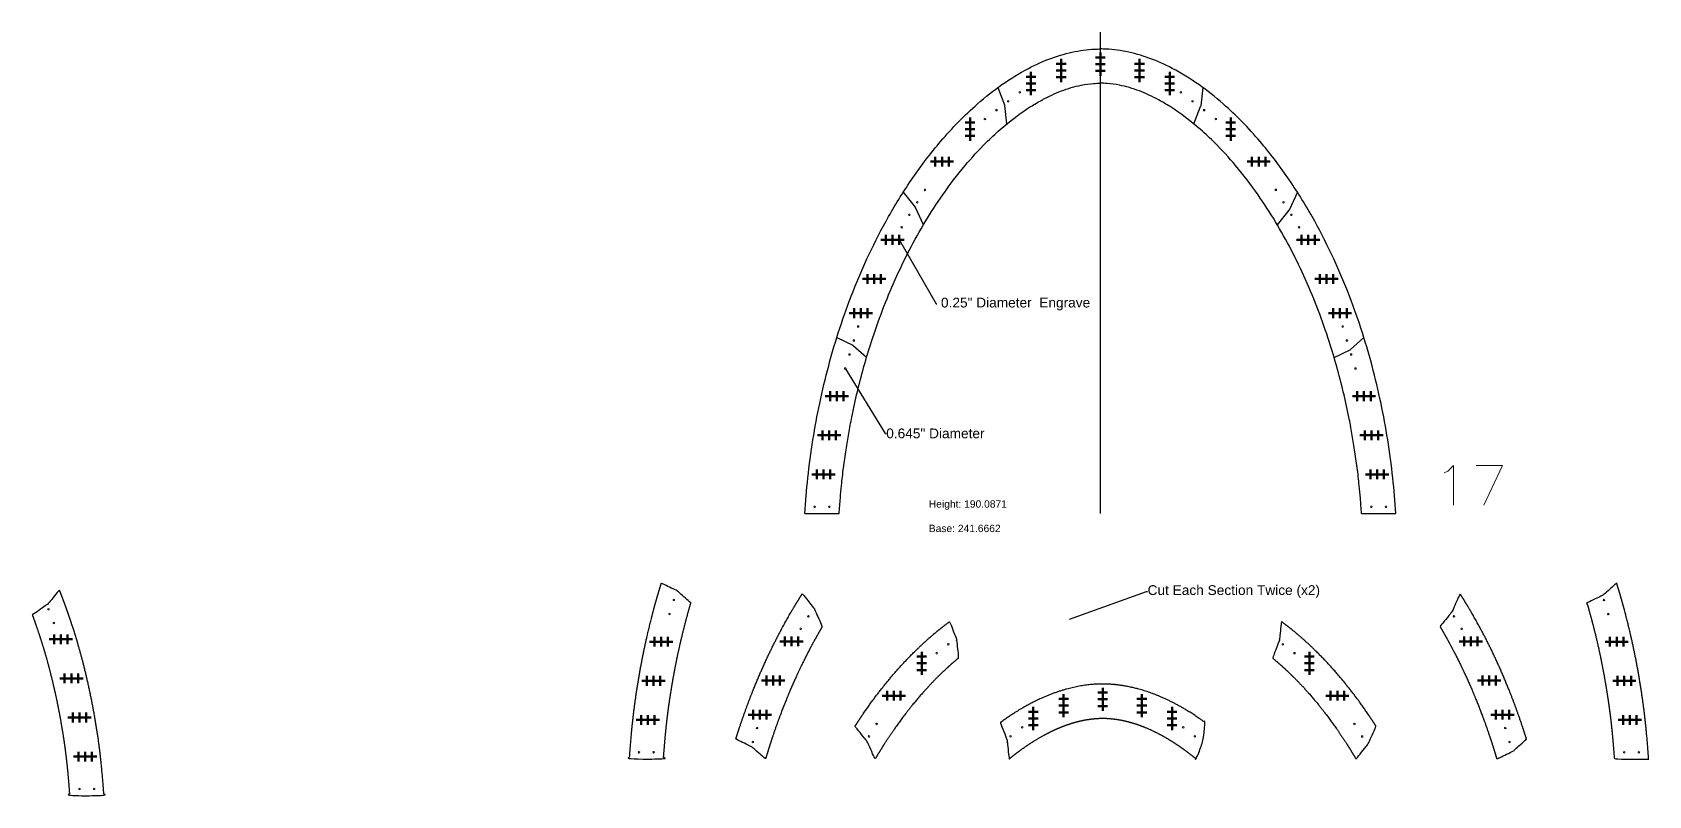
# Model space of a CAD drawing. Header units: inches. Extents: x -241 to 12541, y -1696 to 1281.
# Drawn here: x 3405 to 4065, y -1456 to -1144 of the extents above; entities that cross this region are included whole.
import ezdxf
from ezdxf import colors
from ezdxf.entities.mleader import LeaderData, LeaderLine
from ezdxf.math import Vec2, Vec3

# ---------------------------------------------------------------- set-up
doc = ezdxf.new("R2010")
doc.units = ezdxf.units.IN
doc.header["$MEASUREMENT"] = 0
doc.header["$PDMODE"] = 2
doc.header["$PDSIZE"] = 2
for name, color, linetype, lineweight in [('Annotation', 7, 'Continuous', 9), ('Drilling', 3, 'Continuous', 13), ('Engrave', 4, 'Continuous', 50)]:
    doc.layers.add(name, color=color, linetype=linetype, lineweight=lineweight)
doc.styles.get("Standard").update_dxf_attribs({"font": 'Arial.ttf'})

# ---------------------------------------------------------------- blocks, each defined once
blk = doc.blocks.new('*U514')
at = {"layer": 'Engrave'}
blk.add_point((0, 0), dxfattribs=at)
blk = doc.blocks.new('*U515')
at = {"layer": 'Engrave', "color": 0, "linetype": 'ByBlock', "lineweight": -2, "transparency": 16777216}
for p in [(0, 0), (2.75, 0), (5.5, 0)]:
    blk.add_blockref('*U514', p, dxfattribs=at)
blk = doc.blocks.new('*U699')
at = {"layer": 'Engrave'}
blk.add_point((0, 0), dxfattribs=at)
blk = doc.blocks.new('*U700')
at = {"layer": 'Engrave', "color": 0, "linetype": 'ByBlock', "lineweight": -2, "transparency": 16777216}
for p in [(0, 0), (2.75, 0), (5.5, 0)]:
    blk.add_blockref('*U699', p, dxfattribs=at)
blk = doc.blocks.new('*U701')
at = {"layer": 'Engrave'}
blk.add_point((0, 0), dxfattribs=at)
blk = doc.blocks.new('*U702')
at = {"layer": 'Engrave', "color": 0, "linetype": 'ByBlock', "lineweight": -2, "transparency": 16777216}
for p in [(0, 0), (2.75, 0), (5.5, 0)]:
    blk.add_blockref('*U701', p, dxfattribs=at)
blk = doc.blocks.new('*U703')
at = {"layer": 'Engrave'}
blk.add_point((0, 0), dxfattribs=at)
blk = doc.blocks.new('*U704')
at = {"layer": 'Engrave', "color": 0, "linetype": 'ByBlock', "lineweight": -2, "transparency": 16777216}
for p in [(0, 0), (2.75, 0), (5.5, 0)]:
    blk.add_blockref('*U703', p, dxfattribs=at)
blk = doc.blocks.new('*U705')
at = {"layer": 'Engrave'}
blk.add_point((0, 0), dxfattribs=at)
blk = doc.blocks.new('*U706')
at = {"layer": 'Engrave', "color": 0, "linetype": 'ByBlock', "lineweight": -2, "transparency": 16777216}
for p in [(0, 0), (2.75, 0), (5.5, 0)]:
    blk.add_blockref('*U705', p, dxfattribs=at)
blk = doc.blocks.new('*U707')
at = {"layer": 'Engrave'}
blk.add_point((0, 0), dxfattribs=at)
blk = doc.blocks.new('*U708')
at = {"layer": 'Engrave', "color": 0, "linetype": 'ByBlock', "lineweight": -2, "transparency": 16777216}
for p in [(0, 0), (2.75, 0), (5.5, 0)]:
    blk.add_blockref('*U707', p, dxfattribs=at)
blk = doc.blocks.new('*U709')
at = {"layer": 'Engrave'}
blk.add_point((0, 0), dxfattribs=at)
blk = doc.blocks.new('*U710')
at = {"layer": 'Engrave', "color": 0, "linetype": 'ByBlock', "lineweight": -2, "transparency": 16777216}
for p in [(0, 0), (2.75, 0), (5.5, 0)]:
    blk.add_blockref('*U709', p, dxfattribs=at)
blk = doc.blocks.new('*U711')
at = {"layer": 'Engrave'}
blk.add_point((0, 0), dxfattribs=at)
blk = doc.blocks.new('*U712')
at = {"layer": 'Engrave', "color": 0, "linetype": 'ByBlock', "lineweight": -2, "transparency": 16777216}
for p in [(0, 0), (2.75, 0), (5.5, 0)]:
    blk.add_blockref('*U711', p, dxfattribs=at)
blk = doc.blocks.new('*U713')
at = {"layer": 'Engrave'}
blk.add_point((0, 0), dxfattribs=at)
blk = doc.blocks.new('*U714')
at = {"layer": 'Engrave', "color": 0, "linetype": 'ByBlock', "lineweight": -2, "transparency": 16777216}
for p in [(0, 0), (2.75, 0), (5.5, 0)]:
    blk.add_blockref('*U713', p, dxfattribs=at)
blk = doc.blocks.new('*U715')
at = {"layer": 'Engrave'}
blk.add_point((0, 0), dxfattribs=at)
blk = doc.blocks.new('*U716')
at = {"layer": 'Engrave', "color": 0, "linetype": 'ByBlock', "lineweight": -2, "transparency": 16777216}
for p in [(0, 0), (2.75, 0), (5.5, 0)]:
    blk.add_blockref('*U715', p, dxfattribs=at)
blk = doc.blocks.new('*U717')
at = {"layer": 'Engrave'}
blk.add_point((0, 0), dxfattribs=at)
blk = doc.blocks.new('*U718')
at = {"layer": 'Engrave', "color": 0, "linetype": 'ByBlock', "lineweight": -2, "transparency": 16777216}
for p in [(0, 0), (2.75, 0), (5.5, 0)]:
    blk.add_blockref('*U717', p, dxfattribs=at)
blk = doc.blocks.new('*U737')
at = {"layer": 'Engrave'}
blk.add_point((0, 0), dxfattribs=at)
blk = doc.blocks.new('*U738')
at = {"layer": 'Engrave', "color": 0, "linetype": 'ByBlock', "lineweight": -2, "transparency": 16777216}
for p in [(0, 0), (2.75, 0), (5.5, 0)]:
    blk.add_blockref('*U737', p, dxfattribs=at)
blk = doc.blocks.new('*U719')
at = {"layer": 'Engrave'}
blk.add_point((0, 0), dxfattribs=at)
blk = doc.blocks.new('*U720')
at = {"layer": 'Engrave', "color": 0, "linetype": 'ByBlock', "lineweight": -2, "transparency": 16777216}
for p in [(0, 0), (2.75, 0), (5.5, 0)]:
    blk.add_blockref('*U719', p, dxfattribs=at)
blk = doc.blocks.new('*U721')
at = {"layer": 'Engrave'}
blk.add_point((0, 0), dxfattribs=at)
blk = doc.blocks.new('*U722')
at = {"layer": 'Engrave', "color": 0, "linetype": 'ByBlock', "lineweight": -2, "transparency": 16777216}
for p in [(0, 0), (2.75, 0), (5.5, 0)]:
    blk.add_blockref('*U721', p, dxfattribs=at)
blk = doc.blocks.new('*U723')
at = {"layer": 'Engrave'}
blk.add_point((0, 0), dxfattribs=at)
blk = doc.blocks.new('*U724')
at = {"layer": 'Engrave', "color": 0, "linetype": 'ByBlock', "lineweight": -2, "transparency": 16777216}
for p in [(0, 0), (2.75, 0), (5.5, 0)]:
    blk.add_blockref('*U723', p, dxfattribs=at)
blk = doc.blocks.new('*U725')
at = {"layer": 'Engrave'}
blk.add_point((0, 0), dxfattribs=at)
blk = doc.blocks.new('*U726')
at = {"layer": 'Engrave', "color": 0, "linetype": 'ByBlock', "lineweight": -2, "transparency": 16777216}
for p in [(0, 0), (2.75, 0), (5.5, 0)]:
    blk.add_blockref('*U725', p, dxfattribs=at)
blk = doc.blocks.new('*U727')
at = {"layer": 'Engrave'}
blk.add_point((0, 0), dxfattribs=at)
blk = doc.blocks.new('*U728')
at = {"layer": 'Engrave', "color": 0, "linetype": 'ByBlock', "lineweight": -2, "transparency": 16777216}
for p in [(0, 0), (2.75, 0), (5.5, 0)]:
    blk.add_blockref('*U727', p, dxfattribs=at)
blk = doc.blocks.new('*U729')
at = {"layer": 'Engrave'}
blk.add_point((0, 0), dxfattribs=at)
blk = doc.blocks.new('*U730')
at = {"layer": 'Engrave', "color": 0, "linetype": 'ByBlock', "lineweight": -2, "transparency": 16777216}
for p in [(0, 0), (2.75, 0), (5.5, 0)]:
    blk.add_blockref('*U729', p, dxfattribs=at)
blk = doc.blocks.new('*U731')
at = {"layer": 'Engrave'}
blk.add_point((0, 0), dxfattribs=at)
blk = doc.blocks.new('*U732')
at = {"layer": 'Engrave', "color": 0, "linetype": 'ByBlock', "lineweight": -2, "transparency": 16777216}
for p in [(0, 0), (2.75, 0), (5.5, 0)]:
    blk.add_blockref('*U731', p, dxfattribs=at)
blk = doc.blocks.new('*U733')
at = {"layer": 'Engrave'}
blk.add_point((0, 0), dxfattribs=at)
blk = doc.blocks.new('*U734')
at = {"layer": 'Engrave', "color": 0, "linetype": 'ByBlock', "lineweight": -2, "transparency": 16777216}
for p in [(0, 0), (2.75, 0), (5.5, 0)]:
    blk.add_blockref('*U733', p, dxfattribs=at)
blk = doc.blocks.new('*U735')
at = {"layer": 'Engrave'}
blk.add_point((0, 0), dxfattribs=at)
blk = doc.blocks.new('*U736')
at = {"layer": 'Engrave', "color": 0, "linetype": 'ByBlock', "lineweight": -2, "transparency": 16777216}
for p in [(0, 0), (2.75, 0), (5.5, 0)]:
    blk.add_blockref('*U735', p, dxfattribs=at)
blk = doc.blocks.new('*U746')
at = {"layer": 'Engrave'}
blk.add_point((0, 0), dxfattribs=at)
blk = doc.blocks.new('*U747')
at = {"layer": 'Engrave', "color": 0, "linetype": 'ByBlock', "lineweight": -2, "transparency": 16777216}
for p in [(0, 0), (2.75, 0), (5.5, 0)]:
    blk.add_blockref('*U746', p, dxfattribs=at)
blk = doc.blocks.new('*U748')
at = {"layer": 'Engrave'}
blk.add_point((0, 0), dxfattribs=at)
blk = doc.blocks.new('*U749')
at = {"layer": 'Engrave', "color": 0, "linetype": 'ByBlock', "lineweight": -2, "transparency": 16777216}
for p in [(0, 0), (2.75, 0), (5.5, 0)]:
    blk.add_blockref('*U748', p, dxfattribs=at)
blk = doc.blocks.new('*U750')
at = {"layer": 'Engrave'}
blk.add_point((0, 0), dxfattribs=at)
blk = doc.blocks.new('*U751')
at = {"layer": 'Engrave', "color": 0, "linetype": 'ByBlock', "lineweight": -2, "transparency": 16777216}
for p in [(0, 0), (2.75, 0), (5.5, 0)]:
    blk.add_blockref('*U750', p, dxfattribs=at)
blk = doc.blocks.new('*U752')
at = {"layer": 'Engrave'}
blk.add_point((0, 0), dxfattribs=at)
blk = doc.blocks.new('*U753')
at = {"layer": 'Engrave', "color": 0, "linetype": 'ByBlock', "lineweight": -2, "transparency": 16777216}
for p in [(0, 0), (2.75, 0), (5.5, 0)]:
    blk.add_blockref('*U752', p, dxfattribs=at)
blk = doc.blocks.new('*U754')
at = {"layer": 'Engrave'}
blk.add_point((0, 0), dxfattribs=at)
blk = doc.blocks.new('*U755')
at = {"layer": 'Engrave', "color": 0, "linetype": 'ByBlock', "lineweight": -2, "transparency": 16777216}
for p in [(0, 0), (2.75, 0), (5.5, 0)]:
    blk.add_blockref('*U754', p, dxfattribs=at)
blk = doc.blocks.new('*U756')
at = {"layer": 'Engrave'}
blk.add_point((0, 0), dxfattribs=at)
blk = doc.blocks.new('*U757')
at = {"layer": 'Engrave', "color": 0, "linetype": 'ByBlock', "lineweight": -2, "transparency": 16777216}
for p in [(0, 0), (2.75, 0), (5.5, 0)]:
    blk.add_blockref('*U756', p, dxfattribs=at)
blk = doc.blocks.new('*U758')
at = {"layer": 'Engrave'}
blk.add_point((0, 0), dxfattribs=at)
blk = doc.blocks.new('*U759')
at = {"layer": 'Engrave', "color": 0, "linetype": 'ByBlock', "lineweight": -2, "transparency": 16777216}
for p in [(0, 0), (2.75, 0), (5.5, 0)]:
    blk.add_blockref('*U758', p, dxfattribs=at)
blk = doc.blocks.new('*U760')
at = {"layer": 'Engrave'}
blk.add_point((0, 0), dxfattribs=at)
blk = doc.blocks.new('*U761')
at = {"layer": 'Engrave', "color": 0, "linetype": 'ByBlock', "lineweight": -2, "transparency": 16777216}
for p in [(0, 0), (2.75, 0), (5.5, 0)]:
    blk.add_blockref('*U760', p, dxfattribs=at)
blk = doc.blocks.new('*U762')
at = {"layer": 'Engrave'}
blk.add_point((0, 0), dxfattribs=at)
blk = doc.blocks.new('*U763')
at = {"layer": 'Engrave', "color": 0, "linetype": 'ByBlock', "lineweight": -2, "transparency": 16777216}
for p in [(0, 0), (2.75, 0), (5.5, 0)]:
    blk.add_blockref('*U762', p, dxfattribs=at)
blk = doc.blocks.new('*U764')
at = {"layer": 'Engrave'}
blk.add_point((0, 0), dxfattribs=at)
blk = doc.blocks.new('*U765')
at = {"layer": 'Engrave', "color": 0, "linetype": 'ByBlock', "lineweight": -2, "transparency": 16777216}
for p in [(0, 0), (2.75, 0), (5.5, 0)]:
    blk.add_blockref('*U764', p, dxfattribs=at)
blk = doc.blocks.new('*U766')
at = {"layer": 'Engrave'}
blk.add_point((0, 0), dxfattribs=at)
blk = doc.blocks.new('*U767')
at = {"layer": 'Engrave', "color": 0, "linetype": 'ByBlock', "lineweight": -2, "transparency": 16777216}
for p in [(0, 0), (2.75, 0), (5.5, 0)]:
    blk.add_blockref('*U766', p, dxfattribs=at)
blk = doc.blocks.new('*U768')
at = {"layer": 'Engrave'}
blk.add_point((0, 0), dxfattribs=at)
blk = doc.blocks.new('*U769')
at = {"layer": 'Engrave', "color": 0, "linetype": 'ByBlock', "lineweight": -2, "transparency": 16777216}
for p in [(0, 0), (2.75, 0), (5.5, 0)]:
    blk.add_blockref('*U768', p, dxfattribs=at)
blk = doc.blocks.new('*U770')
at = {"layer": 'Engrave'}
blk.add_point((0, 0), dxfattribs=at)
blk = doc.blocks.new('*U771')
at = {"layer": 'Engrave', "color": 0, "linetype": 'ByBlock', "lineweight": -2, "transparency": 16777216}
for p in [(0, 0), (2.75, 0), (5.5, 0)]:
    blk.add_blockref('*U770', p, dxfattribs=at)
blk = doc.blocks.new('*U772')
at = {"layer": 'Engrave'}
blk.add_point((0, 0), dxfattribs=at)
blk = doc.blocks.new('*U773')
at = {"layer": 'Engrave', "color": 0, "linetype": 'ByBlock', "lineweight": -2, "transparency": 16777216}
for p in [(0, 0), (2.75, 0), (5.5, 0)]:
    blk.add_blockref('*U772', p, dxfattribs=at)
blk = doc.blocks.new('*U774')
at = {"layer": 'Engrave'}
blk.add_point((0, 0), dxfattribs=at)
blk = doc.blocks.new('*U775')
at = {"layer": 'Engrave', "color": 0, "linetype": 'ByBlock', "lineweight": -2, "transparency": 16777216}
for p in [(0, 0), (2.75, 0), (5.5, 0)]:
    blk.add_blockref('*U774', p, dxfattribs=at)
blk = doc.blocks.new('*U776')
at = {"layer": 'Engrave'}
blk.add_point((0, 0), dxfattribs=at)
blk = doc.blocks.new('*U777')
at = {"layer": 'Engrave', "color": 0, "linetype": 'ByBlock', "lineweight": -2, "transparency": 16777216}
for p in [(0, 0), (2.75, 0), (5.5, 0)]:
    blk.add_blockref('*U776', p, dxfattribs=at)
blk = doc.blocks.new('*U778')
at = {"layer": 'Engrave'}
blk.add_point((0, 0), dxfattribs=at)
blk = doc.blocks.new('*U779')
at = {"layer": 'Engrave', "color": 0, "linetype": 'ByBlock', "lineweight": -2, "transparency": 16777216}
for p in [(0, 0), (2.75, 0), (5.5, 0)]:
    blk.add_blockref('*U778', p, dxfattribs=at)
blk = doc.blocks.new('*U780')
at = {"layer": 'Engrave'}
blk.add_point((0, 0), dxfattribs=at)
blk = doc.blocks.new('*U781')
at = {"layer": 'Engrave', "color": 0, "linetype": 'ByBlock', "lineweight": -2, "transparency": 16777216}
for p in [(0, 0), (2.75, 0), (5.5, 0)]:
    blk.add_blockref('*U780', p, dxfattribs=at)
blk = doc.blocks.new('*U786')
at = {"layer": 'Engrave'}
blk.add_point((0, 0), dxfattribs=at)
blk = doc.blocks.new('*U787')
at = {"layer": 'Engrave', "color": 0, "linetype": 'ByBlock', "lineweight": -2, "transparency": 16777216}
for p in [(0, 0), (2.75, 0), (5.5, 0)]:
    blk.add_blockref('*U786', p, dxfattribs=at)
blk = doc.blocks.new('*U782')
at = {"layer": 'Engrave'}
blk.add_point((0, 0), dxfattribs=at)
blk = doc.blocks.new('*U783')
at = {"layer": 'Engrave', "color": 0, "linetype": 'ByBlock', "lineweight": -2, "transparency": 16777216}
for p in [(0, 0), (2.75, 0), (5.5, 0)]:
    blk.add_blockref('*U782', p, dxfattribs=at)
blk = doc.blocks.new('*U784')
at = {"layer": 'Engrave'}
blk.add_point((0, 0), dxfattribs=at)
blk = doc.blocks.new('*U785')
at = {"layer": 'Engrave', "color": 0, "linetype": 'ByBlock', "lineweight": -2, "transparency": 16777216}
for p in [(0, 0), (2.75, 0), (5.5, 0)]:
    blk.add_blockref('*U784', p, dxfattribs=at)
blk = doc.blocks.new('*U856')
at = {"layer": 'Engrave'}
blk.add_point((0, 0), dxfattribs=at)
blk = doc.blocks.new('*U857')
at = {"layer": 'Engrave', "color": 0, "linetype": 'ByBlock', "lineweight": -2, "transparency": 16777216}
for p in [(0, 0), (2.75, 0), (5.5, 0)]:
    blk.add_blockref('*U856', p, dxfattribs=at)
blk = doc.blocks.new('*U858')
at = {"layer": 'Engrave'}
blk.add_point((0, 0), dxfattribs=at)
blk = doc.blocks.new('*U859')
at = {"layer": 'Engrave', "color": 0, "linetype": 'ByBlock', "lineweight": -2, "transparency": 16777216}
for p in [(0, 0), (2.75, 0), (5.5, 0)]:
    blk.add_blockref('*U858', p, dxfattribs=at)
blk = doc.blocks.new('*U860')
at = {"layer": 'Engrave'}
blk.add_point((0, 0), dxfattribs=at)
blk = doc.blocks.new('*U861')
at = {"layer": 'Engrave', "color": 0, "linetype": 'ByBlock', "lineweight": -2, "transparency": 16777216}
for p in [(0, 0), (2.75, 0), (5.5, 0)]:
    blk.add_blockref('*U860', p, dxfattribs=at)
blk = doc.blocks.new('*U862')
at = {"layer": 'Engrave'}
blk.add_point((0, 0), dxfattribs=at)
blk = doc.blocks.new('*U863')
at = {"layer": 'Engrave', "color": 0, "linetype": 'ByBlock', "lineweight": -2, "transparency": 16777216}
for p in [(0, 0), (2.75, 0), (5.5, 0)]:
    blk.add_blockref('*U862', p, dxfattribs=at)

msp = doc.modelspace()

# ---------------------------------------------------------------- linework, layer by layer
for p, q in [((3841.29246, -1340.6088), (3841.29246, -1143.70156)), ((3799.43984, -1166.28009), (3802.16634, -1173.38955)), ((3883.14508, -1166.28009), (3882.34678, -1173.85247)), ((3803.02544, -1181.21516), (3802.22713, -1173.64278)), ((3879.55949, -1181.21516), (3882.28598, -1174.1057)), ((3760.72565, -1209.1357), (3765.6066, -1215.20241)), ((3921.85928, -1209.1357), (3918.66971, -1216.23889)), ((3768.92928, -1222.52281), (3765.73972, -1215.41963)), ((3913.65565, -1222.52281), (3918.5366, -1216.45611)), ((3733.54838, -1268.6165), (3740.06812, -1271.78145)), ((3949.03655, -1268.6165), (3943.61752, -1273.42878)), ((3745.71444, -1276.7456), (3740.29542, -1271.93333)), ((3936.87049, -1276.7456), (3943.39022, -1273.58066)), ((3720.45936, -1340.6088), (3734.50082, -1340.6088)), ((3948.08411, -1340.6088), (3962.12557, -1340.6088))]:
    msp.add_line(p, q)
for centre, start, end in [((3801.23264, -1173.74763), 6.01810176, 20.98189824), ((3881.35229, -1173.74763), 339.01810176, 353.98189824), ((3764.82747, -1215.82926), 24.18165086, 38.81834914), ((3917.75746, -1215.82926), 321.18165086, 335.81834914), ((3739.63141, -1272.68105), 48.39383441, 64.10616559), ((3942.95352, -1272.68105), 295.89383441, 311.60616559)]:
    msp.add_arc(centre, 1, start, end)
for points, knots in [([(3720.45936, -1340.6088), (3720.83336, -1335.74907), (3721.61085, -1325.64636), (3723.66787, -1310.60616), (3726.48136, -1295.27596), (3730.10791, -1280.0349), (3734.62, -1264.7436), (3740.11276, -1249.50361), (3746.69521, -1234.21709), (3754.73703, -1218.61562), (3764.39777, -1203.06376), (3776.32543, -1187.38415), (3791.60282, -1171.62067), (3807.25884, -1160.34656), (3821.15496, -1154.07019), (3830.6654, -1151.36653), (3837.41006, -1150.57526), (3840.90126, -1150.52294), (3841.29246, -1150.52168)], [0, 0, 0, 0, 23.074136012, 47.967929547, 71.83242085, 96.848880754, 122.109787865, 147.280559024, 173.506415767, 200.859514956, 230.311653044, 260.084114717, 293.965839016, 333.990233229, 350.454723403, 365.959245682, 380.614337004, 382.463671067, 382.463671067, 382.463671067, 382.463671067]), ([(3962.12557, -1340.6088), (3961.75157, -1335.74907), (3960.97408, -1325.64636), (3958.91706, -1310.60616), (3956.10357, -1295.27596), (3952.47702, -1280.0349), (3947.96493, -1264.7436), (3942.47217, -1249.50361), (3935.88972, -1234.21709), (3927.8479, -1218.61562), (3918.18716, -1203.06376), (3906.2595, -1187.38415), (3890.98211, -1171.62067), (3875.32609, -1160.34656), (3861.42997, -1154.07019), (3851.91953, -1151.36653), (3845.17487, -1150.57526), (3841.68367, -1150.52294), (3841.29246, -1150.52168)], [0, 0, 0, 0, 23.074136012, 47.967929547, 71.83242085, 96.848880754, 122.109787865, 147.280559024, 173.506415767, 200.859514956, 230.311653044, 260.084114717, 293.965839016, 333.990233229, 350.454723403, 365.959245682, 380.614337004, 382.463671067, 382.463671067, 382.463671067, 382.463671067]), ([(3734.50082, -1340.6088), (3734.66388, -1338.49444), (3734.82697, -1336.40552), (3735.14739, -1332.61009), (3735.30146, -1330.89579), (3735.59115, -1327.97088), (3735.72034, -1326.75347), (3735.99845, -1324.30979), (3736.1467, -1323.08679), (3736.61757, -1319.41454), (3736.96627, -1316.96203), (3737.68908, -1312.28175), (3738.05685, -1310.05574), (3738.83798, -1305.6251), (3739.25211, -1303.41728), (3740.38809, -1297.72514), (3741.1488, -1294.25212), (3742.80219, -1287.33109), (3743.69425, -1283.88357), (3745.60515, -1277.03647), (3746.62455, -1273.63732), (3749.10198, -1265.95229), (3750.60555, -1261.67844), (3753.83862, -1253.21614), (3755.56572, -1249.03122), (3759.24385, -1240.78955), (3761.19627, -1236.73036), (3767.33254, -1224.91143), (3771.85032, -1217.35358), (3779.73465, -1206.06323), (3782.7843, -1202.06347), (3788.71501, -1195.00822), (3791.54387, -1191.90784), (3796.38212, -1187.08376), (3798.32393, -1185.26318), (3804.30283, -1180.02247), (3808.46577, -1176.84993), (3814.32713, -1173.14325), (3815.9035, -1172.21683), (3818.79809, -1170.64987), (3820.10872, -1169.98876), (3822.72668, -1168.77255), (3824.03656, -1168.2162), (3826.70071, -1167.19826), (3828.05797, -1166.73973), (3830.78092, -1165.94428), (3832.14409, -1165.6082), (3835.17492, -1165.00406), (3836.8389, -1164.76983), (3839.42617, -1164.5658), (3840.36769, -1164.52591), (3841.29246, -1164.52178)], [1.703626147, 1.703626147, 1.703626147, 1.703626147, 11.78334315, 11.78334315, 20.253645281, 20.253645281, 26.400183734, 26.400183734, 32.546722187, 32.546722187, 44.839799092, 44.839799092, 55.970934232, 55.970934232, 67.102069372, 67.102069372, 84.776048262, 84.776048262, 102.450027152, 102.450027152, 120.124006042, 120.124006042, 142.744732227, 142.744732227, 165.365458413, 165.365458413, 187.986184598, 187.986184598, 232.414025613, 232.414025613, 258.165004374, 258.165004374, 279.941923807, 279.941923807, 293.942569047, 293.942569047, 321.943859527, 321.943859527, 332.080621021, 332.080621021, 340.355079791, 340.355079791, 348.62953856, 348.62953856, 357.193322676, 357.193322676, 365.757106791, 365.757106791, 376.288672717, 376.288672717, 382.365283386, 382.365283386, 382.365283386, 382.365283386]), ([(3948.08411, -1340.6088), (3947.92104, -1338.49444), (3947.75796, -1336.40552), (3947.43754, -1332.61009), (3947.28347, -1330.89579), (3946.99378, -1327.97088), (3946.86459, -1326.75347), (3946.58648, -1324.30979), (3946.43823, -1323.08679), (3945.96736, -1319.41454), (3945.61866, -1316.96203), (3944.89585, -1312.28175), (3944.52808, -1310.05574), (3943.74695, -1305.6251), (3943.33281, -1303.41728), (3942.19684, -1297.72514), (3941.43613, -1294.25212), (3939.78274, -1287.33109), (3938.89068, -1283.88357), (3936.97978, -1277.03647), (3935.96038, -1273.63732), (3933.48294, -1265.95229), (3931.97938, -1261.67844), (3928.74631, -1253.21614), (3927.01921, -1249.03122), (3923.34108, -1240.78955), (3921.38866, -1236.73036), (3915.25239, -1224.91143), (3910.73461, -1217.35358), (3902.85028, -1206.06323), (3899.80063, -1202.06347), (3893.86992, -1195.00822), (3891.04106, -1191.90784), (3886.20281, -1187.08376), (3884.261, -1185.26318), (3878.2821, -1180.02247), (3874.11916, -1176.84993), (3868.2578, -1173.14325), (3866.68143, -1172.21683), (3863.78684, -1170.64987), (3862.47621, -1169.98876), (3859.85825, -1168.77255), (3858.54837, -1168.2162), (3855.88422, -1167.19826), (3854.52695, -1166.73973), (3851.80401, -1165.94428), (3850.44084, -1165.6082), (3847.41001, -1165.00406), (3845.74603, -1164.76983), (3843.15876, -1164.5658), (3842.21724, -1164.52591), (3841.29246, -1164.52178)], [1.703626147, 1.703626147, 1.703626147, 1.703626147, 11.78334315, 11.78334315, 20.253645281, 20.253645281, 26.400183734, 26.400183734, 32.546722187, 32.546722187, 44.839799092, 44.839799092, 55.970934232, 55.970934232, 67.102069372, 67.102069372, 84.776048262, 84.776048262, 102.450027152, 102.450027152, 120.124006042, 120.124006042, 142.744732227, 142.744732227, 165.365458413, 165.365458413, 187.986184598, 187.986184598, 232.414025613, 232.414025613, 258.165004374, 258.165004374, 279.941923807, 279.941923807, 293.942569047, 293.942569047, 321.943859527, 321.943859527, 332.080621021, 332.080621021, 340.355079791, 340.355079791, 348.62953856, 348.62953856, 357.193322676, 357.193322676, 365.757106791, 365.757106791, 376.288672717, 376.288672717, 382.365283386, 382.365283386, 382.365283386, 382.365283386])]:
    msp.add_open_spline(points, degree=3, knots=knots)
for points, weights, knots in [([(3404.72171, -1382.25535), (3405.53497, -1384.4692), (3406.31885, -1386.70026), (3407.88338, -1391.35913), (3408.65787, -1393.78974), (3410.12153, -1398.66367), (3410.80899, -1401.1047), (3412.41446, -1407.19), (3413.28907, -1410.85431), (3414.66385, -1417.15822), (3415.19655, -1419.77493), (3416.34138, -1425.8262), (3416.93003, -1429.27116), (3417.96969, -1436.14187), (3418.41926, -1439.56832), (3419.04278, -1445.36122), (3419.26402, -1447.77575), (3419.6304, -1452.15449), (3419.78165, -1454.10295), (3419.9329, -1456.07539), (3424.61323, -1456.07539), (3429.29355, -1456.07539), (3433.97388, -1456.07539), (3433.59879, -1451.17262), (3432.82805, -1441.09813), (3430.69394, -1426.03233), (3427.73018, -1410.74548), (3423.98631, -1395.64418), (3419.82864, -1382.66694), (3416.92088, -1374.84607), (3415.75718, -1371.89301), (3414.16728, -1373.81263), (3412.57737, -1375.73225), (3410.98747, -1377.65187), (3410.93077, -1377.72033), (3410.86549, -1377.78067), (3410.7928, -1377.83183), (3408.75435, -1379.26622), (3406.71591, -1380.70061), (3404.67746, -1382.135)], [1, 1, 1, 1, 1, 1, 1, 1, 1, 1, 1, 1, 1, 1, 1, 1, 1, 1, 1, 1, 1, 1, 1, 1, 1, 1, 1, 1, 1, 1, 1, 1, 1, 1, 0.994117317725, 0.994117317725, 1, 1, 1, 1], [0, 0, 0, 0, 11.791671263, 11.791671263, 24.579214824, 24.579214824, 37.366758384, 37.366758384, 56.140357363, 56.140357363, 69.395260672, 69.395260672, 86.709393907, 86.709393907, 104.023527141, 104.023527141, 116.029180291, 116.029180291, 125.434614243, 125.434614243, 125.434614243, 126.434614243, 126.434614243, 126.434614243, 149.711653634, 174.265555934, 198.427688583, 223.417865255, 247.882594898, 262.908739652, 262.908739652, 262.908739652, 263.908739652, 263.908739652, 263.908739652, 264.174627316, 264.174627316, 264.174627316, 265.174627316, 265.174627316, 265.174627316, 265.174627316]), ([(3673.89785, -1377.20784), (3673.53442, -1378.44264), (3673.17956, -1379.68084), (3671.87765, -1384.3458), (3670.98559, -1387.79333), (3669.33221, -1394.71436), (3668.57149, -1398.18737), (3667.43552, -1403.87952), (3667.02139, -1406.08734), (3666.24025, -1410.51797), (3665.87249, -1412.74399), (3665.14967, -1417.42426), (3664.80097, -1419.87678), (3664.33011, -1423.54903), (3664.18185, -1424.77203), (3663.90375, -1427.2157), (3663.77455, -1428.43311), (3663.48486, -1431.35802), (3663.33079, -1433.07233), (3663.01037, -1436.86775), (3662.84729, -1438.95667), (3662.68422, -1441.07103), (3658.00373, -1441.07103), (3653.32325, -1441.07103), (3648.64276, -1441.07103), (3649.01676, -1436.2113), (3649.79426, -1426.1086), (3651.85127, -1411.0684), (3654.66476, -1395.7382), (3657.97997, -1381.80558), (3660.54555, -1372.88967), (3661.73178, -1369.07874), (3663.90503, -1370.13372), (3666.07828, -1371.1887), (3668.25152, -1372.24368), (3668.33401, -1372.28373), (3668.41026, -1372.33467), (3668.47882, -1372.39556), (3670.28516, -1373.99965), (3672.09151, -1375.60375), (3673.89785, -1377.20784)], [1, 1, 1, 1, 1, 1, 1, 1, 1, 1, 1, 1, 1, 1, 1, 1, 1, 1, 1, 1, 1, 1, 1, 1, 1, 1, 1, 1, 1, 1, 1, 1, 1, 1, 1, 0.993742883973, 0.993742883973, 1, 1, 1, 1], [0, 0, 0, 0, 6.408743189, 6.408743189, 24.082722079, 24.082722079, 41.756700969, 41.756700969, 52.887836109, 52.887836109, 64.018971249, 64.018971249, 76.312048154, 76.312048154, 82.458586607, 82.458586607, 88.605125059, 88.605125059, 97.07542719, 97.07542719, 107.155144194, 107.155144194, 107.155144194, 108.155144194, 108.155144194, 108.155144194, 131.229280205, 156.12307374, 179.987565043, 205.004024947, 223.899828121, 223.899828121, 223.899828121, 224.899828121, 224.899828121, 224.899828121, 225.174060034, 225.174060034, 225.174060034, 226.174060034, 226.174060034, 226.174060034, 226.174060034]), ([(3724.44283, -1379.74506), (3724.40785, -1379.66716), (3724.36324, -1379.59436), (3724.30971, -1379.52784), (3722.68273, -1377.5056), (3721.05574, -1375.48337), (3719.42876, -1373.46113), (3717.33911, -1376.73354), (3712.36757, -1385.02189), (3705.39832, -1398.54252), (3698.81587, -1413.82904), (3694.67705, -1425.31243), (3692.65108, -1431.65821), (3692.25149, -1432.94193), (3694.42474, -1433.99691), (3696.59798, -1435.05189), (3698.77123, -1436.10688), (3698.85372, -1436.14692), (3698.92996, -1436.19787), (3698.99853, -1436.25876), (3700.80487, -1437.86285), (3702.61121, -1439.46694), (3704.41755, -1441.07103), (3705.05639, -1438.90051), (3705.72169, -1436.74047), (3707.80509, -1430.27772), (3709.30866, -1426.00387), (3712.54173, -1417.54157), (3714.26883, -1413.35665), (3717.94696, -1405.11498), (3719.89938, -1401.05579), (3723.76819, -1393.60416), (3725.65515, -1390.19352), (3727.63239, -1386.84824), (3726.5692, -1384.48051), (3725.50602, -1382.11279), (3724.44283, -1379.74506)], [1, 0.994569132604, 0.994569132604, 1, 1, 1, 1, 1, 1, 1, 1, 1, 1, 1, 1, 1, 1, 0.993742883973, 0.993742883973, 1, 1, 1, 1, 1, 1, 1, 1, 1, 1, 1, 1, 1, 1, 1, 1, 1, 1], [0, 0, 0, 0, 0.255458577, 0.255458577, 0.255458577, 1.255458577, 1.255458577, 1.255458577, 19.633381423, 46.986480612, 73.212337355, 98.383108514, 104.748212451, 104.748212451, 104.748212451, 105.748212451, 105.748212451, 105.748212451, 106.022444364, 106.022444364, 106.022444364, 107.022444364, 107.022444364, 107.022444364, 118.287680065, 118.287680065, 140.90840625, 140.90840625, 163.529132436, 163.529132436, 186.149858621, 186.149858621, 205.802100599, 205.802100599, 205.802100599, 206.802100599, 206.802100599, 206.802100599, 206.802100599]), ([(3985.15537, -1380.56432), (3986.21856, -1378.19659), (3987.28175, -1375.82886), (3988.34494, -1373.46113), (3990.43458, -1376.73354), (3995.40613, -1385.02189), (4002.37538, -1398.54252), (4008.95782, -1413.82904), (4013.09664, -1425.31243), (4015.12262, -1431.65821), (4015.52221, -1432.94193), (4013.71586, -1434.54602), (4011.90952, -1436.15012), (4010.10318, -1437.75421), (4010.03462, -1437.8151), (4009.95837, -1437.86604), (4009.87588, -1437.90609), (4007.70263, -1438.96107), (4005.52939, -1440.01605), (4003.35614, -1441.07103), (4002.71731, -1438.90051), (4002.05201, -1436.74047), (3999.9686, -1430.27772), (3998.46503, -1426.00387), (3995.23197, -1417.54157), (3993.50487, -1413.35665), (3989.82673, -1405.11498), (3987.87431, -1401.05579), (3984.0055, -1393.60416), (3982.11854, -1390.19352), (3980.1413, -1386.84824), (3981.76829, -1384.82601), (3983.39527, -1382.80378), (3985.02226, -1380.78154), (3985.07578, -1380.71502), (3985.12039, -1380.64221), (3985.15537, -1380.56432)], [1, 1, 1, 1, 1, 1, 1, 1, 1, 1, 1, 1, 1, 1, 0.993742883973, 0.993742883973, 1, 1, 1, 1, 1, 1, 1, 1, 1, 1, 1, 1, 1, 1, 1, 1, 1, 1, 0.994569132604, 0.994569132604, 1], [0, 0, 0, 0, 1, 1, 1, 19.377922847, 46.731022036, 72.956878779, 98.127649938, 104.492753875, 104.492753875, 104.492753875, 105.492753875, 105.492753875, 105.492753875, 105.766985787, 105.766985787, 105.766985787, 106.766985787, 106.766985787, 106.766985787, 118.032221488, 118.032221488, 140.652947674, 140.652947674, 163.273673859, 163.273673859, 185.894400045, 185.894400045, 205.546642023, 205.546642023, 205.546642023, 206.546642023, 206.546642023, 206.546642023, 206.802100599, 206.802100599, 206.802100599, 206.802100599]), ([(4065.44581, -1441.07103), (4060.76533, -1441.07103), (4056.08484, -1441.07103), (4051.40435, -1441.07103), (4051.24128, -1438.95667), (4051.0782, -1436.86775), (4050.75778, -1433.07233), (4050.60371, -1431.35802), (4050.31402, -1428.43311), (4050.18483, -1427.2157), (4049.90672, -1424.77202), (4049.75847, -1423.54903), (4049.2876, -1419.87677), (4048.9389, -1417.42426), (4048.21609, -1412.74399), (4047.84832, -1410.51797), (4047.06719, -1406.08733), (4046.65305, -1403.87952), (4045.51708, -1398.18737), (4044.75637, -1394.71436), (4043.10298, -1387.79333), (4042.21092, -1384.3458), (4040.90902, -1379.68084), (4040.55416, -1378.44264), (4040.19073, -1377.20784), (4042.36397, -1376.15286), (4044.53722, -1375.09787), (4046.71046, -1374.04289), (4046.79296, -1374.00285), (4046.8692, -1373.9519), (4046.93776, -1373.89101), (4048.74411, -1372.28692), (4050.55045, -1370.68283), (4052.35679, -1369.07873), (4053.54302, -1372.88967), (4056.1086, -1381.80558), (4059.42381, -1395.7382), (4062.2373, -1411.0684), (4064.29432, -1426.10859), (4065.07181, -1436.2113), (4065.44581, -1441.07103)], [1, 1, 1, 1, 1, 1, 1, 1, 1, 1, 1, 1, 1, 1, 1, 1, 1, 1, 1, 1, 1, 1, 1, 1, 1, 1, 1, 1, 0.993742883973, 0.993742883973, 1, 1, 1, 1, 1, 1, 1, 1, 1, 1, 1], [0, 0, 0, 0, 1, 1, 1, 11.079717003, 11.079717003, 19.550019134, 19.550019134, 25.696557587, 25.696557587, 31.84309604, 31.84309604, 44.136172945, 44.136172945, 55.267308085, 55.267308085, 66.398443225, 66.398443225, 84.072422115, 84.072422115, 101.746401005, 101.746401005, 108.155144194, 108.155144194, 108.155144194, 109.155144194, 109.155144194, 109.155144194, 109.429376106, 109.429376106, 109.429376106, 110.429376106, 110.429376106, 110.429376106, 129.32517928, 154.341639184, 178.206130487, 203.099924022, 226.174060034, 226.174060034, 226.174060034, 226.174060034]), ([(3782.43308, -1391.93777), (3781.52425, -1389.56794), (3780.61542, -1387.19812), (3779.70659, -1384.8283), (3776.8273, -1386.93291), (3768.45274, -1393.69443), (3756.59218, -1405.93236), (3747.01888, -1418.51703), (3742.25158, -1425.71202), (3740.9924, -1427.68392), (3742.61938, -1429.70615), (3744.24637, -1431.72838), (3745.87335, -1433.75062), (3745.92687, -1433.81715), (3745.97149, -1433.88995), (3746.00646, -1433.96784), (3747.06965, -1436.33557), (3748.13284, -1438.7033), (3749.19603, -1441.07103), (3751.68874, -1436.85364), (3754.32492, -1432.74014), (3760.00139, -1424.61144), (3763.05105, -1420.61168), (3768.98175, -1413.55643), (3771.81062, -1410.45605), (3776.64887, -1405.63197), (3778.59068, -1403.81139), (3781.47772, -1401.2808), (3782.38071, -1400.51327), (3783.29219, -1399.76337), (3783.02608, -1397.23925), (3782.75998, -1394.71512), (3782.49388, -1392.191), (3782.48472, -1392.10417), (3782.46434, -1392.01928), (3782.43308, -1391.93777)], [1, 1, 1, 1, 1, 1, 1, 1, 1, 1, 1, 1, 1, 0.994569132604, 0.994569132604, 1, 1, 1, 1, 1, 1, 1, 1, 1, 1, 1, 1, 1, 1, 1, 1, 1, 1, 0.994324033151, 0.994324033151, 1], [0, 0, 0, 0, 1, 1, 1, 17.836395084, 51.718119383, 81.490581056, 92.564796298, 92.564796298, 92.564796298, 93.564796298, 93.564796298, 93.564796298, 93.820254875, 93.820254875, 93.820254875, 94.820254875, 94.820254875, 94.820254875, 119.595853911, 119.595853911, 145.346832672, 145.346832672, 167.123752105, 167.123752105, 181.124397345, 181.124397345, 187.405322484, 187.405322484, 187.405322484, 188.405322484, 188.405322484, 188.405322484, 188.666490001, 188.666490001, 188.666490001, 188.666490001]), ([(3914.4434, -1392.65391), (3914.47466, -1392.5724), (3914.49504, -1392.4875), (3914.50419, -1392.40068), (3914.7703, -1389.87655), (3915.0364, -1387.35243), (3915.3025, -1384.8283), (3918.1818, -1386.93291), (3926.55636, -1393.69443), (3938.41692, -1405.93236), (3947.99022, -1418.51703), (3952.75751, -1425.71202), (3954.0167, -1427.68392), (3952.95351, -1430.05165), (3951.89032, -1432.41937), (3950.82713, -1434.7871), (3950.79216, -1434.865), (3950.74754, -1434.9378), (3950.69402, -1435.00432), (3949.06703, -1437.02656), (3947.44005, -1439.04879), (3945.81306, -1441.07103), (3943.32036, -1436.85364), (3940.68417, -1432.74014), (3935.0077, -1424.61144), (3931.95805, -1420.61168), (3926.02734, -1413.55643), (3923.19847, -1410.45605), (3918.36022, -1405.63197), (3916.41842, -1403.81139), (3913.53137, -1401.2808), (3912.62839, -1400.51327), (3911.71691, -1399.76337), (3912.62574, -1397.39355), (3913.53457, -1395.02373), (3914.4434, -1392.65391)], [1, 0.994324033151, 0.994324033151, 1, 1, 1, 1, 1, 1, 1, 1, 1, 1, 1, 1, 1, 0.994569132604, 0.994569132604, 1, 1, 1, 1, 1, 1, 1, 1, 1, 1, 1, 1, 1, 1, 1, 1, 1, 1], [0, 0, 0, 0, 0.261167517, 0.261167517, 0.261167517, 1.261167517, 1.261167517, 1.261167517, 18.097562601, 51.979286901, 81.751748573, 92.825963815, 92.825963815, 92.825963815, 93.825963815, 93.825963815, 93.825963815, 94.081422392, 94.081422392, 94.081422392, 95.081422392, 95.081422392, 95.081422392, 119.857021428, 119.857021428, 145.608000189, 145.608000189, 167.384919623, 167.384919623, 181.385564862, 181.385564862, 187.666490001, 187.666490001, 187.666490001, 188.666490001, 188.666490001, 188.666490001, 188.666490001]), ([(3803.12291, -1433.24542), (3802.21408, -1430.8756), (3801.30525, -1428.50578), (3800.39642, -1426.13596), (3804.36194, -1423.23738), (3811.46516, -1418.73463), (3822.11153, -1413.92606), (3831.62198, -1411.22239), (3838.36664, -1410.43112), (3841.85784, -1410.3788), (3842.24904, -1410.37755), (3842.64024, -1410.3788), (3846.13144, -1410.43112), (3852.8761, -1411.22239), (3862.38655, -1413.92606), (3873.03292, -1418.73463), (3880.13614, -1423.23738), (3884.10166, -1426.13596), (3883.83556, -1428.66008), (3883.56945, -1431.18421), (3883.30335, -1433.70834), (3883.2942, -1433.79516), (3883.27382, -1433.88005), (3883.24256, -1433.96157), (3882.33373, -1436.33139), (3881.4249, -1438.70121), (3880.51607, -1441.07103), (3877.36404, -1438.47778), (3874.11044, -1436.09535), (3869.21437, -1432.99912), (3867.638, -1432.0727), (3864.74341, -1430.50574), (3863.43279, -1429.84463), (3860.81482, -1428.62842), (3859.50495, -1428.07207), (3856.84079, -1427.05413), (3855.48353, -1426.5956), (3852.76059, -1425.80015), (3851.39742, -1425.46407), (3848.36659, -1424.85993), (3846.70261, -1424.62569), (3844.11533, -1424.42167), (3843.17381, -1424.38177), (3842.24904, -1424.37765), (3841.32427, -1424.38177), (3840.38275, -1424.42167), (3837.79547, -1424.62569), (3836.13149, -1424.85993), (3833.10066, -1425.46407), (3831.73749, -1425.80015), (3829.01455, -1426.5956), (3827.65729, -1427.05413), (3824.99313, -1428.07207), (3823.68326, -1428.62842), (3821.06529, -1429.84463), (3819.75467, -1430.50574), (3816.86008, -1432.0727), (3815.28371, -1432.99912), (3810.38764, -1436.09535), (3807.13404, -1438.47778), (3803.98201, -1441.07103), (3803.71591, -1438.5469), (3803.44981, -1436.02278), (3803.18371, -1433.49865), (3803.17455, -1433.41183), (3803.15417, -1433.32693), (3803.12291, -1433.24542)], [1, 1, 1, 1, 1, 1, 1, 1, 1, 1, 1, 1, 1, 1, 1, 1, 1, 1, 1, 1, 1, 0.994324033151, 0.994324033151, 1, 1, 1, 1, 1, 1, 1, 1, 1, 1, 1, 1, 1, 1, 1, 1, 1, 1, 1, 1, 1, 1, 1, 1, 1, 1, 1, 1, 1, 1, 1, 1, 1, 1, 1, 1, 1, 1, 1, 1, 1, 0.994324033151, 0.994324033151, 1], [0, 0, 0, 0, 1, 1, 1, 24.187999129, 40.652489303, 56.157011582, 70.812102904, 72.661436967, 72.661436967, 72.661436967, 74.51077103, 89.165862352, 104.670384631, 121.134874805, 144.322873934, 144.322873934, 144.322873934, 145.322873934, 145.322873934, 145.322873934, 145.584041451, 145.584041451, 145.584041451, 146.584041451, 146.584041451, 146.584041451, 168.304406792, 168.304406792, 178.441168286, 178.441168286, 186.715627056, 186.715627056, 194.990085826, 194.990085826, 203.553869941, 203.553869941, 212.117654056, 212.117654056, 222.649219983, 222.649219983, 228.725830652, 228.725830652, 228.725830652, 234.80244132, 234.80244132, 245.334007247, 245.334007247, 253.897791362, 253.897791362, 262.461575477, 262.461575477, 270.736034247, 270.736034247, 279.010493017, 279.010493017, 289.147254511, 289.147254511, 310.867619852, 310.867619852, 310.867619852, 311.867619852, 311.867619852, 311.867619852, 312.128787369, 312.128787369, 312.128787369, 312.128787369])]:
    msp.add_rational_spline(points, weights, degree=3, knots=knots)
at = {"layer": 'Annotation'}
for points in [[(3981.81628, -1324.02723), (3983.35945, -1323.25565), (3985.67421, -1320.94089), (3985.67421, -1337.1442)], [(3998.01958, -1337.1442), (4005.73545, -1320.94089), (3994.93324, -1320.94089)]]:
    msp.add_lwpolyline(points, dxfattribs=at)
at = {"layer": 'Drilling'}
for centre in [(3808.37771, -1168.27515), (3874.20722, -1168.27515), (3798.85095, -1175.57178), (3803.61433, -1171.92347), (3878.9706, -1171.92347), (3883.73398, -1175.57178), (3794.08757, -1179.2201), (3888.49736, -1179.2201), (3769.57521, -1208.18342), (3913.00972, -1208.18342), (3766.41005, -1213.28065), (3916.17488, -1213.28065), (3763.24488, -1218.37787), (3919.34005, -1218.37787), (3760.07972, -1223.4751), (3922.50521, -1223.4751), (3742.27222, -1264.07721), (3940.31271, -1264.07721), (3738.75114, -1275.549), (3740.51168, -1269.8131), (3942.07325, -1269.8131), (3943.83379, -1275.549), (3736.99061, -1281.2849), (3945.59432, -1281.2849), (3724.48009, -1337.8588), (3730.48009, -1337.8588), (3952.10484, -1337.8588), (3958.10484, -1337.8588), (3411.30202, -1379.81105), (3666.93455, -1376.01124), (4047.15403, -1376.01123), (3413.47141, -1385.40513), (3665.17401, -1381.74713), (3718.78283, -1387.80053), (3721.94799, -1382.7033), (3985.8257, -1382.7033), (3988.99087, -1387.80053), (4048.91456, -1381.74713), (3779.1177, -1394.12), (3915.89139, -1394.12), (3774.35432, -1397.76831), (3920.65477, -1397.76831), (3749.84196, -1426.73163), (3945.16713, -1426.73163), (3699.21479, -1434.13853), (3700.97533, -1428.40264), (3746.6768, -1431.82886), (3804.57091, -1431.77933), (3809.33429, -1428.13102), (3875.16379, -1428.13102), (3879.92717, -1431.77933), (3948.3323, -1431.82886), (4006.79837, -1428.40264), (4008.55891, -1434.13853), (3652.66349, -1438.32103), (3658.66349, -1438.32103), (4055.42508, -1438.32103), (4061.42508, -1438.32103), (3423.95339, -1453.32539), (3429.95339, -1453.32539)]:
    msp.add_circle(centre, 0.3225, dxfattribs=at)

# ---------------------------------------------------------------- block references
at = {"layer": 'Engrave', "rotation": 270}
for name, p in [('*U714', (3825.29246, -1156.62176)), ('*U712', (3841.30369, -1154.02167)), ('*U716', (3812.9335, -1161.8864)), ('*U718', (3788.01377, -1180.6088)), ('*U761', (3768.28052, -1399.15701)), ('*U763', (3842.26027, -1413.87753)), ('*U767', (3813.89007, -1421.74227)), ('*U765', (3826.24904, -1416.47763))]:
    msp.add_blockref(name, p, dxfattribs=at)
at = {"layer": 'Engrave', "xscale": -1, "rotation": 90}
for name, p in [('*U732', (3857.29246, -1156.62176)), ('*U734', (3869.65143, -1161.8864)), ('*U736', (3894.57116, -1180.6088)), ('*U775', (3926.72858, -1399.15701)), ('*U769', (3858.24904, -1416.47763)), ('*U771', (3870.60801, -1421.74227))]:
    msp.add_blockref(name, p, dxfattribs=at)
at = {"layer": 'Engrave'}
for name, p in [('*U710', (3773.8192, -1196.6088)), ('*U708', (3753.58361, -1228.6088)), ('*U706', (3746.08231, -1244.6088)), ('*U704', (3740.59329, -1258.6088)), ('*U702', (3730.77921, -1292.6088)), ('*U700', (3727.66068, -1308.6088)), ('*U515', (3725.39678, -1324.6088)), ('*U751', (3658.96261, -1393.07103)), ('*U757', (3712.28672, -1392.93423)), ('*U749', (3655.84409, -1409.07103)), ('*U755', (3704.78542, -1408.93423)), ('*U759', (3754.08595, -1415.15701)), ('*U747', (3653.58018, -1425.07103)), ('*U753', (3699.2964, -1422.93423))]:
    msp.add_blockref(name, p, dxfattribs=at)
at = {"layer": 'Engrave', "xscale": -1}
for name, p in [('*U730', (3908.76573, -1196.6088)), ('*U728', (3929.00132, -1228.6088)), ('*U726', (3936.50262, -1244.6088)), ('*U724', (3941.99164, -1258.6088)), ('*U722', (3951.80572, -1292.6088)), ('*U720', (3954.92425, -1308.6088)), ('*U738', (3957.18815, -1324.6088)), ('*U861', (3419.10323, -1392.07539)), ('*U781', (3995.48698, -1392.93423)), ('*U785', (4055.12596, -1393.07103)), ('*U863', (3423.39698, -1408.07539)), ('*U779', (4002.98828, -1408.93423)), ('*U783', (4058.24449, -1409.07103)), ('*U773', (3940.92314, -1415.15701)), ('*U859', (3426.67377, -1424.07539)), ('*U777', (4008.4773, -1422.93423)), ('*U787', (4060.50839, -1425.07103)), ('*U857', (3429.0275, -1440.07539))]:
    msp.add_blockref(name, p, dxfattribs=at)

# ---------------------------------------------------------------- texts
at = {"layer": 'Annotation', "insert": (3771.1692, -1335.20121), "char_height": 3, "attachment_point": 1}
msp.add_mtext_dynamic_manual_height_columns('Height: 190.0871\\P \\PBase: 241.6662', width=45.2101633, gutter_width=1, heights=[0], dxfattribs=at)

# ---------------------------------------------------------------- leaders
at = {"layer": 'Annotation'}
ml = msp.add_multileader_mtext('Standard', dxfattribs=at)
ml.set_content('\\A1; 0.25" Diameter  Engrave', color=256)
ml.set_leader_properties()
ml.build(insert=Vec2(0, 0))
ml.multileader.update_dxf_attribs({"text_right_attachment_type": 6, "dogleg_length": 0.36, "arrow_head_size": 0.18})
ctx = ml.context
ctx.base_point, ctx.arrow_head_size, ctx.landing_gap_size, ctx.plane_origin = Vec3(3774.50362, -1254.87301), 0.18, 0.09, Vec3(3899.69241, -1275.57557)
ctx.right_attachment = 6
notes = []
notes.append((ctx, [(1, (1, 1, 0), (3774.14362, -1254.87301), (1, 0), 0.36, [(0, [(3759.08361, -1228.6088)], 0, [])])]))
ctx.mtext.insert, ctx.mtext.flow_direction = Vec3(3774.59362, -1252.30002), 5
ml = msp.add_multileader_mtext('Standard', dxfattribs=at)
ml.set_content('\\A1;0.645" Diameter', color=256)
ml.set_leader_properties()
ml.build(insert=Vec2(0, 0))
ml.multileader.update_dxf_attribs({"text_right_attachment_type": 6, "dogleg_length": 0.36, "arrow_head_size": 0.18})
ctx = ml.context
ctx.base_point, ctx.arrow_head_size, ctx.landing_gap_size, ctx.plane_origin = Vec3(3753.67399, -1307.84522), 0.18, 0.09, Vec3(3878.86277, -1328.54778)
ctx.right_attachment = 6
notes.append((ctx, [(1, (1, 1, 0), (3753.31399, -1307.84522), (1, 0), 0.36, [(0, [(3736.99061, -1281.2849)], 0, [])])]))
ctx.mtext.insert, ctx.mtext.flow_direction = Vec3(3753.76399, -1305.81794), 5
ml = msp.add_multileader_mtext('Standard', dxfattribs=at)
ml.set_content('\\A1;Cut Each Section Twice (x2) ', color=256)
ml.set_leader_properties()
ml.build(insert=Vec2(0, 0))
ml.multileader.update_dxf_attribs({"text_right_attachment_type": 6, "dogleg_length": 0.36, "arrow_head_size": 0.18})
ctx = ml.context
ctx.base_point, ctx.arrow_head_size, ctx.landing_gap_size, ctx.plane_origin = Vec3(3860.51716, -1372.49724), 0.18, 0.09, Vec3(3996.05629, -1407.73663)
ctx.right_attachment = 6
notes.append((ctx, [(1, (1, 1, 0), (3860.15716, -1372.49724), (1, 0), 0.36, [(0, [(3828.48456, -1383.95496)], 0, [])])]))
ctx.mtext.insert, ctx.mtext.flow_direction = Vec3(3860.60716, -1369.95154), 5
for ctx, leaders in notes:
    for number, flags, end, landing, length, lines in leaders:
        leader = LeaderData()
        leader.index, (leader.has_last_leader_line, leader.has_dogleg_vector, leader.attachment_direction) = number, flags
        leader.last_leader_point, leader.dogleg_vector, leader.dogleg_length = Vec3(end), Vec3(landing), length
        for number, points, colour, breaks in lines:
            line = LeaderLine()
            line.index, line.vertices, line.color, line.breaks = number, Vec3.list(points), colors.encode_raw_color(colour), breaks
            leader.lines.append(line)
        ctx.leaders.append(leader)

doc.saveas('drawing.dxf')
